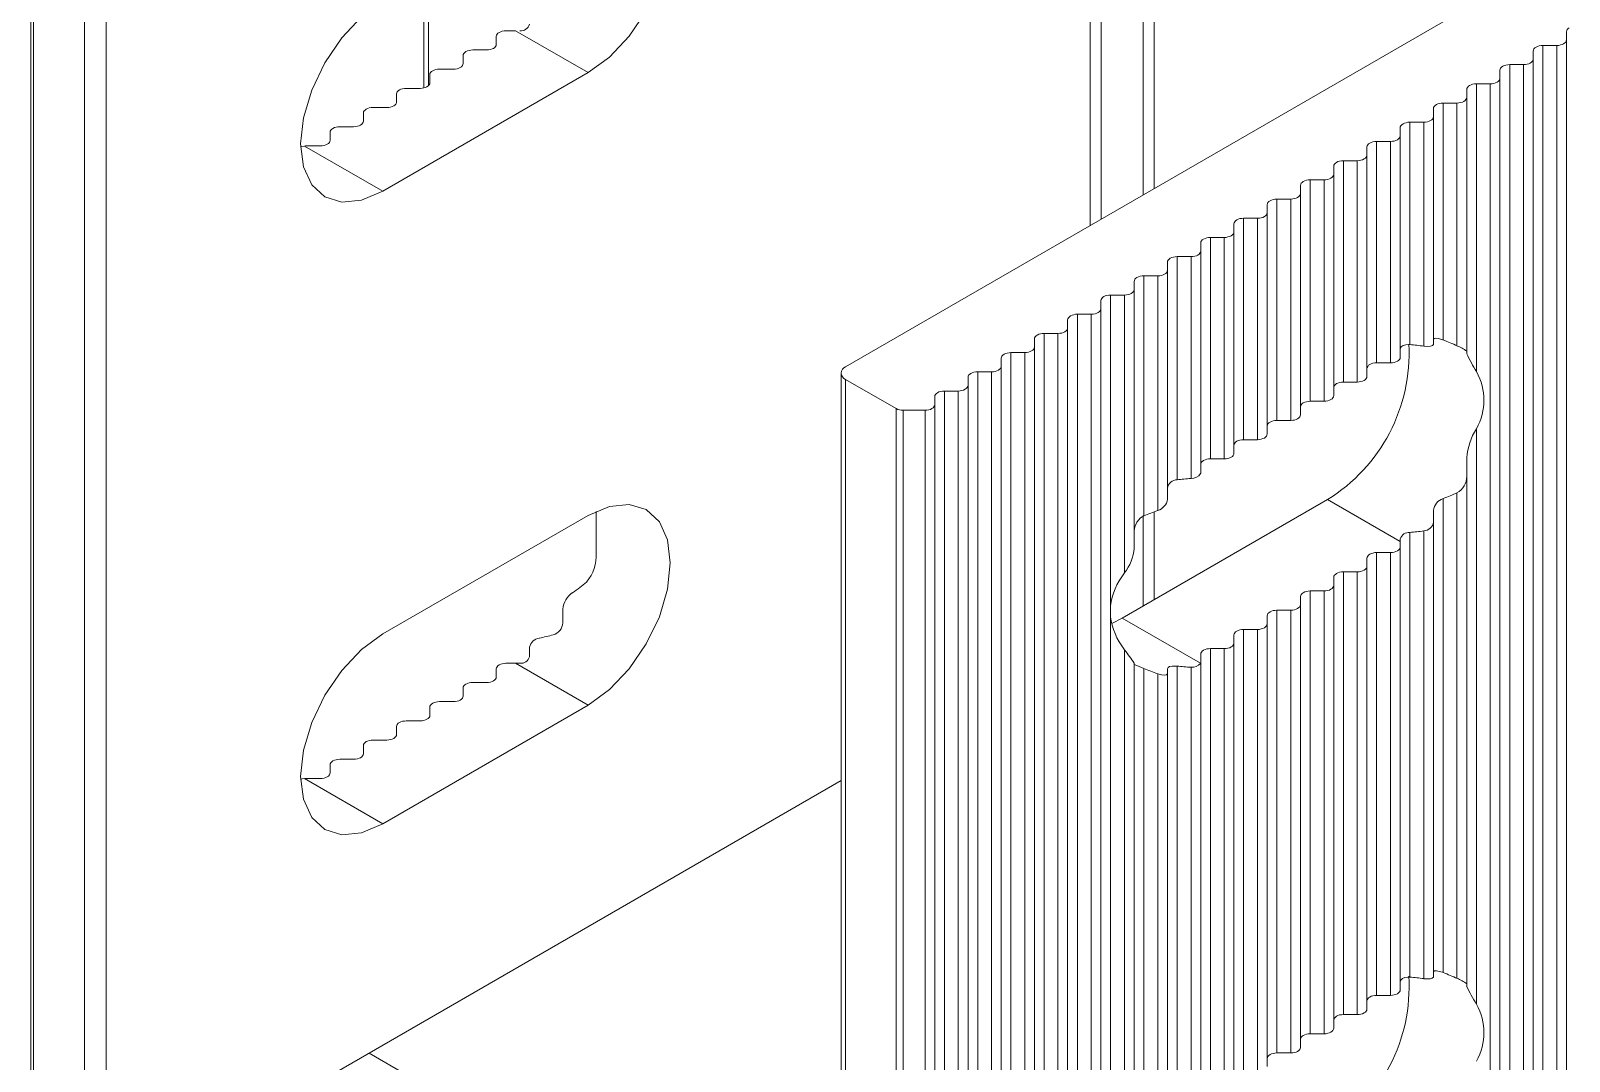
# Model space of a CAD drawing. Header units: millimetres. Extents: x 39 to 459, y 26 to 647.
# Drawn here: x 79.14 to 80.332, y 260.242 to 261.041 of the extents above; entities that cross this region are included whole.
import ezdxf

# ---------------------------------------------------------------- set-up
doc = ezdxf.new("R2010")
doc.units = ezdxf.units.MM
doc.layers.add('ANTET', color=7, linetype='Continuous')

# ---------------------------------------------------------------- blocks, each defined once
blk = doc.blocks.new('Griyaj Montajı')
at = {"color": 8, "linetype": 'Continuous', "lineweight": 15}
for p, q in [((11062.9158, 2153.2481), (11062.9158, 2152.5868)), ((11062.9243, 2153.2502), (11062.9243, 2152.5917)), ((11062.9568, 2153.2502), (11062.9568, 2152.6105)), ((11062.9653, 2153.2481), (11062.9653, 2152.6154)), ((11062.4031, 2152.7807), (11062.4031, 2152.6951)), ((11062.9653, 2152.3651), (11062.9653, 2152.2969)), ((11062.9568, 2152.3621), (11062.9568, 2152.292))]:
    blk.add_line(p, q, dxfattribs=at)
at = {"color": 7, "linetype": 'Continuous', "lineweight": 15}
for p, q in [((11063.4886, 2152.9175), (11062.7263, 2152.4774)), ((11062.0951, 2152.8338), (11062.0951, 2151.8539)), ((11062.0973, 2152.8307), (11062.0973, 2151.8509)), ((11062.1366, 2152.8081), (11062.1366, 2151.8282)), ((11062.1535, 2152.8081), (11062.1535, 2151.8282)), ((11062.3996, 2152.7787), (11062.3996, 2152.6934)), ((11062.4706, 2152.7376), (11062.4632, 2152.7376)), ((11062.4706, 2152.7376), (11062.5269, 2152.7052)), ((11063.2847, 2152.7306), (11063.2847, 2152.7368)), ((11062.4482, 2152.7228), (11062.4375, 2152.7228)), ((11062.4557, 2152.7333), (11062.4557, 2152.7271)), ((11063.2589, 2152.7157), (11063.2589, 2152.7219)), ((11063.2664, 2152.7262), (11063.2772, 2152.7262)), ((11063.2664, 2152.7262), (11063.2664, 2151.7464)), ((11063.2772, 2152.7262), (11063.2772, 2151.7464)), ((11063.2847, 2152.7306), (11063.2847, 2151.7507)), ((11062.43, 2152.7184), (11062.43, 2152.7122)), ((11063.2407, 2152.7114), (11063.2514, 2152.7114)), ((11063.2407, 2152.7114), (11063.2407, 2151.7315)), ((11063.2514, 2152.7114), (11063.2514, 2151.7315)), ((11063.2589, 2152.7157), (11063.2589, 2151.7358)), ((11062.5269, 2152.7052), (11062.3678, 2152.6133)), ((11062.4042, 2152.7036), (11062.4042, 2152.6974)), ((11062.4225, 2152.7079), (11062.4117, 2152.7079)), ((11063.2332, 2152.7008), (11063.2332, 2152.707)), ((11063.2332, 2152.7008), (11063.2332, 2151.721)), ((11062.3784, 2152.6887), (11062.3784, 2152.6825)), ((11062.3967, 2152.693), (11062.3859, 2152.693)), ((11063.2074, 2152.686), (11063.2074, 2152.6922)), ((11063.2149, 2152.6965), (11063.2257, 2152.6965)), ((11063.2149, 2152.6965), (11063.2149, 2152.4736)), ((11063.2257, 2152.6965), (11063.2257, 2151.7166)), ((11062.3709, 2152.6782), (11062.3602, 2152.6782)), ((11063.1817, 2152.6711), (11063.1817, 2152.6773)), ((11063.1892, 2152.6816), (11063.1999, 2152.6816)), ((11063.1892, 2152.6816), (11063.1892, 2152.4981)), ((11063.1999, 2152.6816), (11063.1999, 2152.4935)), ((11063.2074, 2152.686), (11063.2074, 2152.4895)), ((11062.3452, 2152.6633), (11062.3344, 2152.6633)), ((11062.3527, 2152.6738), (11062.3527, 2152.6676)), ((11063.1559, 2152.6562), (11063.1559, 2152.6624)), ((11063.1634, 2152.6668), (11063.1742, 2152.6668)), ((11063.1634, 2152.6668), (11063.1634, 2152.4945)), ((11063.1742, 2152.6668), (11063.1742, 2152.4933)), ((11063.1817, 2152.6711), (11063.1817, 2152.4951)), ((11062.3269, 2152.659), (11062.3269, 2152.6528)), ((11063.1376, 2152.6519), (11063.1484, 2152.6519)), ((11063.1376, 2152.6519), (11063.1376, 2152.4804)), ((11063.1484, 2152.6519), (11063.1484, 2152.4804)), ((11063.1559, 2152.6562), (11063.1559, 2152.4847)), ((11062.3071, 2152.6483), (11062.3049, 2152.6479)), ((11062.3071, 2152.6483), (11062.3678, 2152.6133)), ((11062.3194, 2152.6484), (11062.3087, 2152.6484)), ((11063.1301, 2152.6413), (11063.1301, 2152.6476)), ((11063.1301, 2152.6413), (11063.1301, 2152.4699)), ((11063.1044, 2152.6265), (11063.1044, 2152.6327)), ((11063.1119, 2152.637), (11063.1226, 2152.637)), ((11063.1119, 2152.637), (11063.1119, 2152.4655)), ((11063.1226, 2152.637), (11063.1226, 2152.4655)), ((11063.0786, 2152.6116), (11063.0786, 2152.6178)), ((11063.0861, 2152.6221), (11063.0969, 2152.6221)), ((11063.0861, 2152.6221), (11063.0861, 2152.4507)), ((11063.0969, 2152.6221), (11063.0969, 2152.4507)), ((11063.1044, 2152.6265), (11063.1044, 2152.455)), ((11063.0529, 2152.5967), (11063.0529, 2152.6029)), ((11063.0604, 2152.6073), (11063.0711, 2152.6073)), ((11063.0604, 2152.6073), (11063.0604, 2152.4358)), ((11063.0711, 2152.6073), (11063.0711, 2152.4358)), ((11063.0786, 2152.6116), (11063.0786, 2152.4401)), ((11063.0346, 2152.5924), (11063.0454, 2152.5924)), ((11063.0346, 2152.5924), (11063.0346, 2152.4209)), ((11063.0454, 2152.5924), (11063.0454, 2152.4209)), ((11063.0529, 2152.5967), (11063.0529, 2152.4253)), ((11063.0271, 2152.5819), (11063.0271, 2152.5881)), ((11063.0271, 2152.5819), (11063.0271, 2152.4104)), ((11063.0014, 2152.567), (11063.0014, 2152.5732)), ((11063.0014, 2152.567), (11063.0014, 2152.3955)), ((11063.0089, 2152.5775), (11063.0196, 2152.5775)), ((11063.0089, 2152.5775), (11063.0089, 2152.4061)), ((11063.0196, 2152.5775), (11063.0196, 2152.4061)), ((11062.9756, 2152.5521), (11062.9756, 2152.5583)), ((11062.9831, 2152.5627), (11062.9939, 2152.5627)), ((11062.9831, 2152.5627), (11062.9831, 2152.3899)), ((11062.9939, 2152.5627), (11062.9939, 2152.3908)), ((11062.9498, 2152.5373), (11062.9498, 2152.5435)), ((11062.9573, 2152.5478), (11062.9681, 2152.5478)), ((11062.9573, 2152.5478), (11062.9573, 2152.362)), ((11062.9681, 2152.5478), (11062.9681, 2152.3661)), ((11062.9756, 2152.5521), (11062.9756, 2152.3748)), ((11062.9316, 2152.5329), (11062.9423, 2152.5329)), ((11062.9316, 2152.5329), (11062.9316, 2152.2922)), ((11062.9423, 2152.5329), (11062.9423, 2152.3178)), ((11062.9498, 2152.5373), (11062.9498, 2152.3368)), ((11062.9241, 2152.5224), (11062.9241, 2152.5286)), ((11062.9241, 2152.5224), (11062.9241, 2151.5425)), ((11062.8983, 2152.5075), (11062.8983, 2152.5137)), ((11062.8983, 2152.5075), (11062.8983, 2151.5277)), ((11062.9058, 2152.5181), (11062.9166, 2152.5181)), ((11062.9058, 2152.5181), (11062.9058, 2151.5382)), ((11062.9166, 2152.5181), (11062.9166, 2151.5382)), ((11062.8726, 2152.4927), (11062.8726, 2152.4989)), ((11062.8801, 2152.5032), (11062.8908, 2152.5032)), ((11062.8801, 2152.5032), (11062.8801, 2151.5233)), ((11062.8908, 2152.5032), (11062.8908, 2151.5233)), ((11062.8468, 2152.4778), (11062.8468, 2152.484)), ((11062.8543, 2152.4883), (11062.8651, 2152.4883)), ((11062.8543, 2152.4883), (11062.8543, 2151.5085)), ((11062.8651, 2152.4883), (11062.8651, 2151.5085)), ((11062.8726, 2152.4927), (11062.8726, 2151.5128)), ((11062.7228, 2152.4725), (11062.7228, 2151.4927)), ((11062.8286, 2152.4735), (11062.8393, 2152.4735)), ((11062.8286, 2152.4735), (11062.8286, 2151.4936)), ((11062.8393, 2152.4735), (11062.8393, 2151.4936)), ((11062.8468, 2152.4778), (11062.8468, 2151.4979)), ((11063.1484, 2152.4804), (11063.1376, 2152.4804)), ((11062.7263, 2152.4676), (11062.7655, 2152.445)), ((11062.7263, 2152.4676), (11062.7263, 2151.4878)), ((11062.8211, 2152.4629), (11062.8211, 2152.4691)), ((11062.8211, 2152.4629), (11062.8211, 2151.4831)), ((11063.1226, 2152.4655), (11063.1119, 2152.4655)), ((11062.7953, 2152.448), (11062.7953, 2152.4543)), ((11062.7953, 2152.448), (11062.7953, 2151.4682)), ((11062.8028, 2152.4586), (11062.8136, 2152.4586)), ((11062.8028, 2152.4586), (11062.8028, 2151.4787)), ((11062.8136, 2152.4586), (11062.8136, 2151.4787)), ((11063.0969, 2152.4507), (11063.0861, 2152.4507)), ((11062.7655, 2152.445), (11062.7655, 2151.4651)), ((11062.7708, 2152.4437), (11062.7878, 2152.4437)), ((11062.7708, 2152.4437), (11062.7708, 2151.4639)), ((11062.7878, 2152.4437), (11062.7878, 2151.4639)), ((11063.0711, 2152.4358), (11063.0604, 2152.4358)), ((11063.2149, 2152.4294), (11063.2149, 2151.9837)), ((11063.0454, 2152.4209), (11063.0346, 2152.4209)), ((11063.0196, 2152.4061), (11063.0089, 2152.4061)), ((11063.2074, 2152.3925), (11063.2074, 2151.9996)), ((11063.1999, 2152.3798), (11063.1999, 2152.0036)), ((11063.0996, 2152.3745), (11062.9405, 2152.2827)), ((11063.1559, 2152.342), (11063.0996, 2152.3745)), ((11063.1892, 2152.3752), (11063.1892, 2152.0082)), ((11062.5269, 2152.3622), (11062.3678, 2152.2704)), ((11063.1817, 2152.3572), (11063.1817, 2152.0051)), ((11063.1559, 2152.342), (11063.1559, 2152.3378)), ((11063.1634, 2152.3491), (11063.1634, 2152.0046)), ((11063.1742, 2152.3503), (11063.1742, 2152.0034)), ((11063.1301, 2152.3291), (11063.1301, 2152.3229)), ((11063.1484, 2152.3334), (11063.1376, 2152.3334)), ((11063.1376, 2152.3334), (11063.1376, 2151.9905)), ((11063.1484, 2152.3334), (11063.1484, 2151.9905)), ((11063.1559, 2152.3378), (11063.1559, 2151.9948)), ((11063.1226, 2152.3186), (11063.1119, 2152.3186)), ((11063.1119, 2152.3186), (11063.1119, 2151.9756)), ((11063.1226, 2152.3186), (11063.1226, 2151.9756)), ((11063.1301, 2152.3229), (11063.1301, 2151.9799)), ((11063.1044, 2152.3142), (11063.1044, 2152.308)), ((11063.1044, 2152.308), (11063.1044, 2151.9651)), ((11063.0786, 2152.2994), (11063.0786, 2152.2932)), ((11063.0786, 2152.2932), (11063.0786, 2151.9502)), ((11063.0969, 2152.3037), (11063.0861, 2152.3037)), ((11063.0861, 2152.3037), (11063.0861, 2151.9608)), ((11063.0969, 2152.3037), (11063.0969, 2151.9608)), ((11062.9316, 2152.2837), (11062.9316, 2151.8023)), ((11062.9405, 2152.2827), (11062.9324, 2152.2786)), ((11063.0012, 2152.2477), (11062.9405, 2152.2827)), ((11063.0529, 2152.2845), (11063.0529, 2152.2783)), ((11063.0711, 2152.2888), (11063.0604, 2152.2888)), ((11063.0604, 2152.2888), (11063.0604, 2151.9459)), ((11063.0711, 2152.2888), (11063.0711, 2151.9459)), ((11063.0271, 2152.2696), (11063.0271, 2152.2634)), ((11063.0454, 2152.274), (11063.0346, 2152.274)), ((11063.0346, 2152.274), (11063.0346, 2151.931)), ((11063.0454, 2152.274), (11063.0454, 2151.931)), ((11063.0529, 2152.2783), (11063.0529, 2151.9353)), ((11062.9423, 2152.2581), (11062.9423, 2151.8279)), ((11063.0196, 2152.2591), (11063.0089, 2152.2591)), ((11063.0089, 2152.2591), (11063.0089, 2151.9161)), ((11063.0196, 2152.2591), (11063.0196, 2151.9161)), ((11063.0271, 2152.2634), (11063.0271, 2151.9205)), ((11062.4706, 2152.2477), (11062.4632, 2152.2477)), ((11062.4706, 2152.2477), (11062.5269, 2152.2152)), ((11062.9498, 2152.2478), (11062.9498, 2151.8469)), ((11062.9831, 2152.2455), (11062.9831, 2151.9)), ((11063.0014, 2152.2548), (11063.0014, 2152.2485)), ((11063.0014, 2152.2485), (11063.0014, 2151.9056)), ((11062.4557, 2152.2434), (11062.4557, 2152.2372)), ((11062.9573, 2152.2437), (11062.9573, 2151.8721)), ((11062.9681, 2152.2396), (11062.9681, 2151.8762)), ((11062.9756, 2152.2395), (11062.9756, 2151.8849)), ((11062.9939, 2152.2446), (11062.9939, 2151.9009)), ((11062.43, 2152.2285), (11062.43, 2152.2223)), ((11062.4482, 2152.2329), (11062.4375, 2152.2329)), ((11062.5269, 2152.2152), (11062.3678, 2152.1234)), ((11062.4042, 2152.2137), (11062.4042, 2152.2074)), ((11062.4225, 2152.218), (11062.4117, 2152.218)), ((11062.3784, 2152.1988), (11062.3784, 2152.1926)), ((11062.3967, 2152.2031), (11062.3859, 2152.2031)), ((11062.3709, 2152.1882), (11062.3602, 2152.1882)), ((11062.3527, 2152.1839), (11062.3527, 2152.1777)), ((11062.3269, 2152.169), (11062.3269, 2152.1628)), ((11062.3452, 2152.1734), (11062.3344, 2152.1734)), ((11062.7228, 2152.1568), (11062.1535, 2151.8282)), ((11062.3071, 2152.1584), (11062.3678, 2152.1234)), ((11062.3194, 2152.1585), (11062.3087, 2152.1585)), ((11063.1484, 2151.9905), (11063.1376, 2151.9905)), ((11063.1226, 2151.9756), (11063.1119, 2151.9756)), ((11063.0969, 2151.9608), (11063.0861, 2151.9608)), ((11062.3571, 2151.9457), (11062.7228, 2151.7346)), ((11063.0711, 2151.9459), (11063.0604, 2151.9459))]:
    blk.add_line(p, q, dxfattribs=at)
at = {"color": 7, "linetype": 'Continuous', "lineweight": 15, "flags": 128}
for points in [[(11062.5269, 2152.8521), (11062.5434, 2152.8591), (11062.5587, 2152.8607), (11062.5719, 2152.8566), (11062.582, 2152.8472), (11062.5884, 2152.8332), (11062.5905, 2152.8154), (11062.5884, 2152.7951), (11062.582, 2152.7737), (11062.5719, 2152.7527), (11062.5587, 2152.7334), (11062.5434, 2152.7172), (11062.5269, 2152.7052)], [(11062.3678, 2152.6133), (11062.3513, 2152.6063), (11062.336, 2152.6048), (11062.3228, 2152.6089), (11062.3127, 2152.6182), (11062.3063, 2152.6323), (11062.3041, 2152.6501), (11062.3063, 2152.6703), (11062.3127, 2152.6917), (11062.3228, 2152.7128), (11062.336, 2152.7321), (11062.3513, 2152.7483), (11062.3678, 2152.7603)], [(11062.4632, 2152.7376), (11062.4618, 2152.7376), (11062.4603, 2152.7373), (11062.4591, 2152.7369), (11062.4579, 2152.7364), (11062.457, 2152.7357), (11062.4563, 2152.735), (11062.4559, 2152.7342), (11062.4557, 2152.7333)], [(11062.4375, 2152.7228), (11062.436, 2152.7227), (11062.4346, 2152.7224), (11062.4333, 2152.722), (11062.4322, 2152.7215), (11062.4312, 2152.7209), (11062.4305, 2152.7201), (11062.4301, 2152.7193), (11062.43, 2152.7184)], [(11062.4557, 2152.7271), (11062.4556, 2152.7263), (11062.4551, 2152.7254), (11062.4545, 2152.7247), (11062.4535, 2152.724), (11062.4524, 2152.7235), (11062.4511, 2152.7231), (11062.4497, 2152.7229), (11062.4482, 2152.7228)], [(11063.2589, 2152.7219), (11063.2591, 2152.7227), (11063.2595, 2152.7236), (11063.2602, 2152.7243), (11063.2611, 2152.725), (11063.2623, 2152.7255), (11063.2636, 2152.7259), (11063.265, 2152.7262), (11063.2664, 2152.7262)], [(11063.2772, 2152.7262), (11063.2787, 2152.7263), (11063.2801, 2152.7266), (11063.2814, 2152.727), (11063.2825, 2152.7275), (11063.2834, 2152.7282), (11063.2841, 2152.7289), (11063.2845, 2152.7297), (11063.2847, 2152.7306)], [(11062.43, 2152.7122), (11062.4298, 2152.7114), (11062.4294, 2152.7106), (11062.4287, 2152.7098), (11062.4278, 2152.7092), (11062.4266, 2152.7086), (11062.4253, 2152.7082), (11062.4239, 2152.708), (11062.4225, 2152.7079)], [(11063.2332, 2152.707), (11063.2333, 2152.7079), (11063.2337, 2152.7087), (11063.2344, 2152.7094), (11063.2354, 2152.7101), (11063.2365, 2152.7106), (11063.2378, 2152.711), (11063.2392, 2152.7113), (11063.2407, 2152.7114)], [(11063.2514, 2152.7114), (11063.2529, 2152.7114), (11063.2543, 2152.7117), (11063.2556, 2152.7121), (11063.2567, 2152.7126), (11063.2577, 2152.7133), (11063.2584, 2152.714), (11063.2588, 2152.7148), (11063.2589, 2152.7157)], [(11062.4117, 2152.7079), (11062.4102, 2152.7078), (11062.4088, 2152.7076), (11062.4075, 2152.7072), (11062.4064, 2152.7066), (11062.4055, 2152.706), (11062.4048, 2152.7052), (11062.4043, 2152.7044), (11062.4042, 2152.7036)], [(11063.2257, 2152.6965), (11063.2271, 2152.6966), (11063.2285, 2152.6968), (11063.2298, 2152.6972), (11063.231, 2152.6978), (11063.2319, 2152.6984), (11063.2326, 2152.6992), (11063.233, 2152.7), (11063.2332, 2152.7008)], [(11062.3859, 2152.693), (11062.3845, 2152.693), (11062.3831, 2152.6927), (11062.3818, 2152.6923), (11062.3806, 2152.6918), (11062.3797, 2152.6911), (11062.379, 2152.6904), (11062.3786, 2152.6896), (11062.3784, 2152.6887)], [(11062.4042, 2152.6974), (11062.4041, 2152.6965), (11062.4036, 2152.6957), (11062.4029, 2152.695), (11062.402, 2152.6943), (11062.4009, 2152.6938), (11062.3996, 2152.6934), (11062.3982, 2152.6931), (11062.3967, 2152.693)], [(11063.2074, 2152.6922), (11063.2076, 2152.693), (11063.208, 2152.6938), (11063.2087, 2152.6946), (11063.2096, 2152.6952), (11063.2108, 2152.6958), (11063.212, 2152.6962), (11063.2135, 2152.6964), (11063.2149, 2152.6965)], [(11062.3602, 2152.6782), (11062.3587, 2152.6781), (11062.3573, 2152.6778), (11062.356, 2152.6774), (11062.3549, 2152.6769), (11062.354, 2152.6762), (11062.3533, 2152.6755), (11062.3528, 2152.6747), (11062.3527, 2152.6738)], [(11062.3784, 2152.6825), (11062.3783, 2152.6817), (11062.3779, 2152.6808), (11062.3772, 2152.6801), (11062.3762, 2152.6794), (11062.3751, 2152.6789), (11062.3738, 2152.6785), (11062.3724, 2152.6782), (11062.3709, 2152.6782)], [(11063.1817, 2152.6773), (11063.1818, 2152.6781), (11063.1822, 2152.679), (11063.1829, 2152.6797), (11063.1839, 2152.6804), (11063.185, 2152.6809), (11063.1863, 2152.6813), (11063.1877, 2152.6815), (11063.1892, 2152.6816)], [(11063.1999, 2152.6816), (11063.2014, 2152.6817), (11063.2028, 2152.682), (11063.2041, 2152.6824), (11063.2052, 2152.6829), (11063.2062, 2152.6835), (11063.2068, 2152.6843), (11063.2073, 2152.6851), (11063.2074, 2152.686)], [(11062.3344, 2152.6633), (11062.333, 2152.6632), (11062.3316, 2152.663), (11062.3303, 2152.6626), (11062.3291, 2152.662), (11062.3282, 2152.6614), (11062.3275, 2152.6606), (11062.3271, 2152.6598), (11062.3269, 2152.659)], [(11062.3527, 2152.6676), (11062.3525, 2152.6668), (11062.3521, 2152.666), (11062.3514, 2152.6652), (11062.3505, 2152.6646), (11062.3494, 2152.664), (11062.3481, 2152.6636), (11062.3467, 2152.6634), (11062.3452, 2152.6633)], [(11063.1559, 2152.6624), (11063.156, 2152.6633), (11063.1565, 2152.6641), (11063.1572, 2152.6648), (11063.1581, 2152.6655), (11063.1592, 2152.666), (11063.1605, 2152.6664), (11063.1619, 2152.6667), (11063.1634, 2152.6668)], [(11063.1742, 2152.6668), (11063.1756, 2152.6668), (11063.177, 2152.6671), (11063.1783, 2152.6675), (11063.1795, 2152.668), (11063.1804, 2152.6687), (11063.1811, 2152.6694), (11063.1815, 2152.6702), (11063.1817, 2152.6711)], [(11062.3269, 2152.6528), (11062.3268, 2152.6519), (11062.3264, 2152.6511), (11062.3257, 2152.6504), (11062.3247, 2152.6497), (11062.3236, 2152.6492), (11062.3223, 2152.6488), (11062.3209, 2152.6485), (11062.3194, 2152.6484)], [(11063.1301, 2152.6476), (11063.1303, 2152.6484), (11063.1307, 2152.6492), (11063.1314, 2152.65), (11063.1323, 2152.6506), (11063.1335, 2152.6512), (11063.1348, 2152.6516), (11063.1362, 2152.6518), (11063.1376, 2152.6519)], [(11063.1484, 2152.6519), (11063.1499, 2152.652), (11063.1513, 2152.6522), (11063.1526, 2152.6526), (11063.1537, 2152.6532), (11063.1546, 2152.6538), (11063.1553, 2152.6546), (11063.1558, 2152.6554), (11063.1559, 2152.6562)], [(11063.1226, 2152.637), (11063.1241, 2152.6371), (11063.1255, 2152.6373), (11063.1268, 2152.6377), (11063.128, 2152.6383), (11063.1289, 2152.6389), (11063.1296, 2152.6397), (11063.13, 2152.6405), (11063.1301, 2152.6413)], [(11063.1044, 2152.6327), (11063.1045, 2152.6335), (11063.105, 2152.6343), (11063.1057, 2152.6351), (11063.1066, 2152.6357), (11063.1077, 2152.6363), (11063.109, 2152.6367), (11063.1104, 2152.6369), (11063.1119, 2152.637)], [(11063.0786, 2152.6178), (11063.0788, 2152.6187), (11063.0792, 2152.6195), (11063.0799, 2152.6202), (11063.0808, 2152.6209), (11063.082, 2152.6214), (11063.0833, 2152.6218), (11063.0847, 2152.6221), (11063.0861, 2152.6221)], [(11063.0969, 2152.6221), (11063.0984, 2152.6222), (11063.0998, 2152.6225), (11063.1011, 2152.6229), (11063.1022, 2152.6234), (11063.1031, 2152.6241), (11063.1038, 2152.6248), (11063.1042, 2152.6256), (11063.1044, 2152.6265)], [(11063.0529, 2152.6029), (11063.053, 2152.6038), (11063.0534, 2152.6046), (11063.0541, 2152.6054), (11063.0551, 2152.606), (11063.0562, 2152.6065), (11063.0575, 2152.6069), (11063.0589, 2152.6072), (11063.0604, 2152.6073)], [(11063.0711, 2152.6073), (11063.0726, 2152.6074), (11063.074, 2152.6076), (11063.0753, 2152.608), (11063.0764, 2152.6085), (11063.0774, 2152.6092), (11063.0781, 2152.61), (11063.0785, 2152.6108), (11063.0786, 2152.6116)], [(11063.0271, 2152.5881), (11063.0273, 2152.5889), (11063.0277, 2152.5897), (11063.0284, 2152.5905), (11063.0293, 2152.5911), (11063.0305, 2152.5917), (11063.0317, 2152.5921), (11063.0332, 2152.5923), (11063.0346, 2152.5924)], [(11063.0454, 2152.5924), (11063.0468, 2152.5925), (11063.0482, 2152.5927), (11063.0495, 2152.5931), (11063.0507, 2152.5937), (11063.0516, 2152.5943), (11063.0523, 2152.5951), (11063.0527, 2152.5959), (11063.0529, 2152.5967)], [(11063.0196, 2152.5775), (11063.0211, 2152.5776), (11063.0225, 2152.5779), (11063.0238, 2152.5783), (11063.0249, 2152.5788), (11063.0259, 2152.5795), (11063.0265, 2152.5802), (11063.027, 2152.581), (11063.0271, 2152.5819)], [(11062.9939, 2152.5627), (11062.9953, 2152.5628), (11062.9967, 2152.563), (11062.998, 2152.5634), (11062.9992, 2152.5639), (11063.0001, 2152.5646), (11063.0008, 2152.5653), (11063.0012, 2152.5662), (11063.0014, 2152.567)], [(11063.0014, 2152.5732), (11063.0015, 2152.5741), (11063.0019, 2152.5749), (11063.0026, 2152.5756), (11063.0036, 2152.5763), (11063.0047, 2152.5768), (11063.006, 2152.5772), (11063.0074, 2152.5775), (11063.0089, 2152.5775)], [(11062.9756, 2152.5583), (11062.9757, 2152.5592), (11062.9762, 2152.56), (11062.9769, 2152.5607), (11062.9778, 2152.5614), (11062.9789, 2152.5619), (11062.9802, 2152.5623), (11062.9816, 2152.5626), (11062.9831, 2152.5627)], [(11062.9498, 2152.5435), (11062.95, 2152.5443), (11062.9504, 2152.5451), (11062.9511, 2152.5459), (11062.952, 2152.5465), (11062.9532, 2152.5471), (11062.9545, 2152.5475), (11062.9559, 2152.5477), (11062.9573, 2152.5478)], [(11062.9681, 2152.5478), (11062.9696, 2152.5479), (11062.971, 2152.5481), (11062.9723, 2152.5485), (11062.9734, 2152.5491), (11062.9743, 2152.5497), (11062.975, 2152.5505), (11062.9755, 2152.5513), (11062.9756, 2152.5521)], [(11062.9241, 2152.5286), (11062.9242, 2152.5294), (11062.9247, 2152.5303), (11062.9254, 2152.531), (11062.9263, 2152.5317), (11062.9274, 2152.5322), (11062.9287, 2152.5326), (11062.9301, 2152.5328), (11062.9316, 2152.5329)], [(11062.9423, 2152.5329), (11062.9438, 2152.533), (11062.9452, 2152.5333), (11062.9465, 2152.5337), (11062.9476, 2152.5342), (11062.9486, 2152.5349), (11062.9493, 2152.5356), (11062.9497, 2152.5364), (11062.9498, 2152.5373)], [(11062.9166, 2152.5181), (11062.9181, 2152.5181), (11062.9195, 2152.5184), (11062.9208, 2152.5188), (11062.9219, 2152.5193), (11062.9228, 2152.52), (11062.9235, 2152.5207), (11062.9239, 2152.5215), (11062.9241, 2152.5224)], [(11062.8908, 2152.5032), (11062.8923, 2152.5033), (11062.8937, 2152.5035), (11062.895, 2152.5039), (11062.8961, 2152.5045), (11062.8971, 2152.5051), (11062.8978, 2152.5059), (11062.8982, 2152.5067), (11062.8983, 2152.5075)], [(11062.8983, 2152.5137), (11062.8985, 2152.5146), (11062.8989, 2152.5154), (11062.8996, 2152.5161), (11062.9005, 2152.5168), (11062.9017, 2152.5173), (11062.903, 2152.5177), (11062.9044, 2152.518), (11062.9058, 2152.5181)], [(11062.8726, 2152.4989), (11062.8727, 2152.4997), (11062.8731, 2152.5005), (11062.8738, 2152.5013), (11062.8748, 2152.5019), (11062.8759, 2152.5025), (11062.8772, 2152.5029), (11062.8786, 2152.5031), (11062.8801, 2152.5032)], [(11063.1817, 2152.4986), (11063.1817, 2152.4987), (11063.1821, 2152.4993), (11063.1834, 2152.4995), (11063.1854, 2152.4992), (11063.1882, 2152.4984), (11063.1892, 2152.4981)], [(11062.8468, 2152.484), (11062.847, 2152.4848), (11062.8474, 2152.4856), (11062.8481, 2152.4864), (11062.849, 2152.4871), (11062.8502, 2152.4876), (11062.8514, 2152.488), (11062.8529, 2152.4882), (11062.8543, 2152.4883)], [(11062.8651, 2152.4883), (11062.8665, 2152.4884), (11062.8679, 2152.4887), (11062.8692, 2152.4891), (11062.8704, 2152.4896), (11062.8713, 2152.4902), (11062.872, 2152.491), (11062.8724, 2152.4918), (11062.8726, 2152.4927)], [(11063.1559, 2152.4847), (11063.1558, 2152.4839), (11063.1553, 2152.4831), (11063.1546, 2152.4823), (11063.1537, 2152.4817), (11063.1526, 2152.4811), (11063.1513, 2152.4807), (11063.1499, 2152.4805), (11063.1484, 2152.4804)], [(11063.1559, 2152.4909), (11063.156, 2152.4914), (11063.1567, 2152.4927), (11063.1581, 2152.4938), (11063.1602, 2152.4944), (11063.1626, 2152.4946), (11063.1634, 2152.4945)], [(11063.1742, 2152.4933), (11063.1748, 2152.4933), (11063.1772, 2152.4932), (11063.1793, 2152.4934), (11063.1808, 2152.4939), (11063.1816, 2152.4947), (11063.1817, 2152.4951)], [(11062.8211, 2152.4691), (11062.8212, 2152.47), (11062.8216, 2152.4708), (11062.8223, 2152.4715), (11062.8233, 2152.4722), (11062.8244, 2152.4727), (11062.8257, 2152.4731), (11062.8271, 2152.4734), (11062.8286, 2152.4735)], [(11062.8393, 2152.4735), (11062.8408, 2152.4735), (11062.8422, 2152.4738), (11062.8435, 2152.4742), (11062.8446, 2152.4747), (11062.8456, 2152.4754), (11062.8462, 2152.4761), (11062.8467, 2152.4769), (11062.8468, 2152.4778)], [(11063.1376, 2152.4804), (11063.1362, 2152.4803), (11063.1348, 2152.4801), (11063.1335, 2152.4797), (11063.1323, 2152.4791), (11063.1314, 2152.4785), (11063.1307, 2152.4777), (11063.1303, 2152.4769), (11063.1301, 2152.4761)], [(11062.8136, 2152.4586), (11062.815, 2152.4587), (11062.8164, 2152.4589), (11062.8177, 2152.4593), (11062.8189, 2152.4599), (11062.8198, 2152.4605), (11062.8205, 2152.4613), (11062.8209, 2152.4621), (11062.8211, 2152.4629)], [(11063.1119, 2152.4655), (11063.1104, 2152.4655), (11063.109, 2152.4652), (11063.1077, 2152.4648), (11063.1066, 2152.4643), (11063.1057, 2152.4636), (11063.105, 2152.4629), (11063.1045, 2152.4621), (11063.1044, 2152.4612)], [(11063.1301, 2152.4699), (11063.13, 2152.469), (11063.1296, 2152.4682), (11063.1289, 2152.4675), (11063.128, 2152.4668), (11063.1268, 2152.4663), (11063.1255, 2152.4659), (11063.1241, 2152.4656), (11063.1226, 2152.4655)], [(11062.7878, 2152.4437), (11062.7893, 2152.4438), (11062.7907, 2152.444), (11062.792, 2152.4444), (11062.7931, 2152.445), (11062.794, 2152.4456), (11062.7947, 2152.4464), (11062.7952, 2152.4472), (11062.7953, 2152.448)], [(11062.7953, 2152.4543), (11062.7954, 2152.4551), (11062.7959, 2152.4559), (11062.7966, 2152.4567), (11062.7975, 2152.4573), (11062.7986, 2152.4579), (11062.7999, 2152.4583), (11062.8013, 2152.4585), (11062.8028, 2152.4586)], [(11063.0861, 2152.4507), (11063.0847, 2152.4506), (11063.0833, 2152.4503), (11063.082, 2152.4499), (11063.0808, 2152.4494), (11063.0799, 2152.4488), (11063.0792, 2152.448), (11063.0788, 2152.4472), (11063.0786, 2152.4463)], [(11063.1044, 2152.455), (11063.1042, 2152.4542), (11063.1038, 2152.4533), (11063.1031, 2152.4526), (11063.1022, 2152.4519), (11063.1011, 2152.4514), (11063.0998, 2152.451), (11063.0984, 2152.4508), (11063.0969, 2152.4507)], [(11063.0786, 2152.4401), (11063.0785, 2152.4393), (11063.0781, 2152.4385), (11063.0774, 2152.4377), (11063.0764, 2152.4371), (11063.0753, 2152.4365), (11063.074, 2152.4361), (11063.0726, 2152.4359), (11063.0711, 2152.4358)], [(11063.0529, 2152.4253), (11063.0527, 2152.4244), (11063.0523, 2152.4236), (11063.0516, 2152.4229), (11063.0507, 2152.4222), (11063.0495, 2152.4217), (11063.0482, 2152.4213), (11063.0468, 2152.421), (11063.0454, 2152.4209)], [(11063.0604, 2152.4358), (11063.0589, 2152.4357), (11063.0575, 2152.4355), (11063.0562, 2152.4351), (11063.0551, 2152.4345), (11063.0541, 2152.4339), (11063.0534, 2152.4331), (11063.053, 2152.4323), (11063.0529, 2152.4315)], [(11063.0346, 2152.4209), (11063.0332, 2152.4209), (11063.0317, 2152.4206), (11063.0305, 2152.4202), (11063.0293, 2152.4197), (11063.0284, 2152.419), (11063.0277, 2152.4183), (11063.0273, 2152.4175), (11063.0271, 2152.4166)], [(11063.0089, 2152.4061), (11063.0074, 2152.406), (11063.006, 2152.4057), (11063.0047, 2152.4053), (11063.0036, 2152.4048), (11063.0026, 2152.4041), (11063.0019, 2152.4034), (11063.0015, 2152.4026), (11063.0014, 2152.4017)], [(11063.0271, 2152.4104), (11063.027, 2152.4096), (11063.0265, 2152.4087), (11063.0259, 2152.408), (11063.0249, 2152.4073), (11063.0238, 2152.4068), (11063.0225, 2152.4064), (11063.0211, 2152.4061), (11063.0196, 2152.4061)], [(11063.2074, 2152.4069), (11063.2074, 2152.4021), (11063.2074, 2152.3973), (11063.2074, 2152.3925)], [(11062.5269, 2152.2152), (11062.5434, 2152.2273), (11062.5587, 2152.2435), (11062.5719, 2152.2627), (11062.582, 2152.2838), (11062.5884, 2152.3052), (11062.5905, 2152.3255), (11062.5884, 2152.3432), (11062.582, 2152.3573), (11062.5719, 2152.3667), (11062.5587, 2152.3707), (11062.5434, 2152.3692), (11062.5269, 2152.3622)], [(11062.533, 2152.3332), (11062.533, 2152.3508), (11062.533, 2152.3654)], [(11063.1817, 2152.366), (11063.1817, 2152.363), (11063.1817, 2152.3601), (11063.1817, 2152.3572)], [(11062.9498, 2152.3502), (11062.9503, 2152.3535), (11062.9519, 2152.357), (11062.9548, 2152.3604), (11062.9573, 2152.362), (11062.9573, 2152.362)], [(11063.1559, 2152.344), (11063.1559, 2152.343), (11063.1559, 2152.342)], [(11063.1376, 2152.3334), (11063.1362, 2152.3334), (11063.1348, 2152.3331), (11063.1335, 2152.3327), (11063.1323, 2152.3322), (11063.1314, 2152.3315), (11063.1307, 2152.3308), (11063.1303, 2152.3299), (11063.1301, 2152.3291)], [(11063.1559, 2152.3378), (11063.1558, 2152.3369), (11063.1553, 2152.3361), (11063.1546, 2152.3354), (11063.1537, 2152.3347), (11063.1526, 2152.3342), (11063.1513, 2152.3338), (11063.1499, 2152.3335), (11063.1484, 2152.3334)], [(11063.1119, 2152.3186), (11063.1104, 2152.3185), (11063.109, 2152.3182), (11063.1077, 2152.3178), (11063.1066, 2152.3173), (11063.1057, 2152.3166), (11063.105, 2152.3159), (11063.1045, 2152.3151), (11063.1044, 2152.3142)], [(11063.1301, 2152.3229), (11063.13, 2152.3221), (11063.1296, 2152.3212), (11063.1289, 2152.3205), (11063.128, 2152.3198), (11063.1268, 2152.3193), (11063.1255, 2152.3189), (11063.1241, 2152.3186), (11063.1226, 2152.3186)], [(11063.1044, 2152.308), (11063.1042, 2152.3072), (11063.1038, 2152.3064), (11063.1031, 2152.3056), (11063.1022, 2152.305), (11063.1011, 2152.3044), (11063.0998, 2152.304), (11063.0984, 2152.3038), (11063.0969, 2152.3037)], [(11063.0786, 2152.2932), (11063.0785, 2152.2923), (11063.0781, 2152.2915), (11063.0774, 2152.2908), (11063.0764, 2152.2901), (11063.0753, 2152.2896), (11063.074, 2152.2892), (11063.0726, 2152.2889), (11063.0711, 2152.2888)], [(11063.0861, 2152.3037), (11063.0847, 2152.3036), (11063.0833, 2152.3034), (11063.082, 2152.303), (11063.0808, 2152.3024), (11063.0799, 2152.3018), (11063.0792, 2152.301), (11063.0788, 2152.3002), (11063.0786, 2152.2994)], [(11062.5072, 2152.279), (11062.5072, 2152.2826), (11062.5072, 2152.2861), (11062.5072, 2152.2898)], [(11062.9316, 2152.2837), (11062.9314, 2152.2902), (11062.9316, 2152.2922)], [(11063.0604, 2152.2888), (11063.0589, 2152.2887), (11063.0575, 2152.2885), (11063.0562, 2152.2881), (11063.0551, 2152.2876), (11063.0541, 2152.2869), (11063.0534, 2152.2862), (11063.053, 2152.2853), (11063.0529, 2152.2845)], [(11062.3678, 2152.2704), (11062.3513, 2152.2584), (11062.336, 2152.2422), (11062.3228, 2152.2229), (11062.3127, 2152.2018), (11062.3063, 2152.1804), (11062.3041, 2152.1601), (11062.3063, 2152.1424), (11062.3127, 2152.1283), (11062.3228, 2152.1189), (11062.336, 2152.1149), (11062.3513, 2152.1164), (11062.3678, 2152.1234)], [(11063.0346, 2152.274), (11063.0332, 2152.2739), (11063.0317, 2152.2736), (11063.0305, 2152.2732), (11063.0293, 2152.2727), (11063.0284, 2152.272), (11063.0277, 2152.2713), (11063.0273, 2152.2705), (11063.0271, 2152.2696)], [(11063.0529, 2152.2783), (11063.0527, 2152.2774), (11063.0523, 2152.2766), (11063.0516, 2152.2759), (11063.0507, 2152.2752), (11063.0495, 2152.2747), (11063.0482, 2152.2743), (11063.0468, 2152.274), (11063.0454, 2152.274)], [(11062.4815, 2152.2528), (11062.4815, 2152.2552), (11062.4815, 2152.2577), (11062.4815, 2152.2602)], [(11063.0089, 2152.2591), (11063.0074, 2152.259), (11063.006, 2152.2588), (11063.0047, 2152.2584), (11063.0036, 2152.2578), (11063.0026, 2152.2572), (11063.0019, 2152.2564), (11063.0015, 2152.2556), (11063.0014, 2152.2548)], [(11063.0271, 2152.2634), (11063.027, 2152.2626), (11063.0265, 2152.2618), (11063.0259, 2152.261), (11063.0249, 2152.2604), (11063.0238, 2152.2598), (11063.0225, 2152.2594), (11063.0211, 2152.2592), (11063.0196, 2152.2591)], [(11062.4632, 2152.2477), (11062.4618, 2152.2476), (11062.4603, 2152.2474), (11062.4591, 2152.247), (11062.4579, 2152.2465), (11062.457, 2152.2458), (11062.4563, 2152.245), (11062.4559, 2152.2442), (11062.4557, 2152.2434)], [(11062.9831, 2152.2455), (11062.9815, 2152.2456), (11062.9792, 2152.2455), (11062.9773, 2152.2451), (11062.9761, 2152.2444), (11062.9756, 2152.2434)], [(11062.4557, 2152.2372), (11062.4556, 2152.2363), (11062.4551, 2152.2355), (11062.4545, 2152.2348), (11062.4535, 2152.2341), (11062.4524, 2152.2336), (11062.4511, 2152.2332), (11062.4497, 2152.2329), (11062.4482, 2152.2329)], [(11062.9756, 2152.2395), (11062.9755, 2152.2392), (11062.9748, 2152.2387), (11062.9732, 2152.2385), (11062.9709, 2152.2388), (11062.9681, 2152.2396)], [(11062.9756, 2152.2434), (11062.9756, 2152.242), (11062.9756, 2152.2408), (11062.9756, 2152.2395)], [(11062.43, 2152.2223), (11062.4298, 2152.2215), (11062.4294, 2152.2207), (11062.4287, 2152.2199), (11062.4278, 2152.2192), (11062.4266, 2152.2187), (11062.4253, 2152.2183), (11062.4239, 2152.2181), (11062.4225, 2152.218)], [(11062.4375, 2152.2329), (11062.436, 2152.2328), (11062.4346, 2152.2325), (11062.4333, 2152.2321), (11062.4322, 2152.2316), (11062.4312, 2152.2309), (11062.4305, 2152.2302), (11062.4301, 2152.2294), (11062.43, 2152.2285)], [(11062.4117, 2152.218), (11062.4102, 2152.2179), (11062.4088, 2152.2177), (11062.4075, 2152.2173), (11062.4064, 2152.2167), (11062.4055, 2152.2161), (11062.4048, 2152.2153), (11062.4043, 2152.2145), (11062.4042, 2152.2137)], [(11062.3859, 2152.2031), (11062.3845, 2152.203), (11062.3831, 2152.2028), (11062.3818, 2152.2024), (11062.3806, 2152.2018), (11062.3797, 2152.2012), (11062.379, 2152.2004), (11062.3786, 2152.1996), (11062.3784, 2152.1988)], [(11062.4042, 2152.2074), (11062.4041, 2152.2066), (11062.4036, 2152.2058), (11062.4029, 2152.205), (11062.402, 2152.2044), (11062.4009, 2152.2038), (11062.3996, 2152.2034), (11062.3982, 2152.2032), (11062.3967, 2152.2031)], [(11062.3602, 2152.1882), (11062.3587, 2152.1882), (11062.3573, 2152.1879), (11062.356, 2152.1875), (11062.3549, 2152.187), (11062.354, 2152.1863), (11062.3533, 2152.1856), (11062.3528, 2152.1848), (11062.3527, 2152.1839)], [(11062.3784, 2152.1926), (11062.3783, 2152.1917), (11062.3779, 2152.1909), (11062.3772, 2152.1902), (11062.3762, 2152.1895), (11062.3751, 2152.189), (11062.3738, 2152.1886), (11062.3724, 2152.1883), (11062.3709, 2152.1882)], [(11062.3527, 2152.1777), (11062.3525, 2152.1769), (11062.3521, 2152.176), (11062.3514, 2152.1753), (11062.3505, 2152.1746), (11062.3494, 2152.1741), (11062.3481, 2152.1737), (11062.3467, 2152.1735), (11062.3452, 2152.1734)], [(11062.3269, 2152.1628), (11062.3268, 2152.162), (11062.3264, 2152.1612), (11062.3257, 2152.1604), (11062.3247, 2152.1598), (11062.3236, 2152.1592), (11062.3223, 2152.1588), (11062.3209, 2152.1586), (11062.3194, 2152.1585)], [(11062.3344, 2152.1734), (11062.333, 2152.1733), (11062.3316, 2152.173), (11062.3303, 2152.1726), (11062.3291, 2152.1721), (11062.3282, 2152.1714), (11062.3275, 2152.1707), (11062.3271, 2152.1699), (11062.3269, 2152.169)], [(11062.3042, 2152.1576), (11062.3053, 2152.1581), (11062.3071, 2152.1584)], [(11063.1892, 2152.0082), (11063.1886, 2152.0084), (11063.1862, 2152.0091), (11063.1839, 2152.0095), (11063.1823, 2152.0094), (11063.1817, 2152.0087), (11063.1817, 2152.0087)], [(11063.1634, 2152.0046), (11063.1618, 2152.0046), (11063.1595, 2152.0043), (11063.1576, 2152.0035), (11063.1563, 2152.0024), (11063.1559, 2152.001)], [(11063.1817, 2152.0051), (11063.1816, 2152.0047), (11063.1807, 2152.0039), (11063.1791, 2152.0034), (11063.1768, 2152.0032), (11063.1742, 2152.0034), (11063.1742, 2152.0034)], [(11063.1376, 2151.9905), (11063.1362, 2151.9904), (11063.1348, 2151.9902), (11063.1335, 2151.9898), (11063.1323, 2151.9892), (11063.1314, 2151.9886), (11063.1307, 2151.9878), (11063.1303, 2151.987), (11063.1301, 2151.9862)], [(11063.1559, 2151.9948), (11063.1558, 2151.994), (11063.1553, 2151.9932), (11063.1546, 2151.9924), (11063.1537, 2151.9918), (11063.1526, 2151.9912), (11063.1513, 2151.9908), (11063.1499, 2151.9906), (11063.1484, 2151.9905)], [(11063.1119, 2151.9756), (11063.1104, 2151.9755), (11063.109, 2151.9753), (11063.1077, 2151.9749), (11063.1066, 2151.9744), (11063.1057, 2151.9737), (11063.105, 2151.9729), (11063.1045, 2151.9721), (11063.1044, 2151.9713)], [(11063.1301, 2151.9799), (11063.13, 2151.9791), (11063.1296, 2151.9783), (11063.1289, 2151.9775), (11063.128, 2151.9769), (11063.1268, 2151.9763), (11063.1255, 2151.9759), (11063.1241, 2151.9757), (11063.1226, 2151.9756)], [(11063.0861, 2151.9608), (11063.0847, 2151.9607), (11063.0833, 2151.9604), (11063.082, 2151.96), (11063.0808, 2151.9595), (11063.0799, 2151.9588), (11063.0792, 2151.9581), (11063.0788, 2151.9573), (11063.0786, 2151.9564)], [(11063.1044, 2151.9651), (11063.1042, 2151.9642), (11063.1038, 2151.9634), (11063.1031, 2151.9627), (11063.1022, 2151.962), (11063.1011, 2151.9615), (11063.0998, 2151.9611), (11063.0984, 2151.9608), (11063.0969, 2151.9608)], [(11063.0786, 2151.9502), (11063.0785, 2151.9494), (11063.0781, 2151.9486), (11063.0774, 2151.9478), (11063.0764, 2151.9471), (11063.0753, 2151.9466), (11063.074, 2151.9462), (11063.0726, 2151.946), (11063.0711, 2151.9459)], [(11063.0604, 2151.9459), (11063.0589, 2151.9458), (11063.0575, 2151.9456), (11063.0562, 2151.9452), (11063.0551, 2151.9446), (11063.0541, 2151.944), (11063.0534, 2151.9432), (11063.053, 2151.9424), (11063.0529, 2151.9416)]]:
    blk.add_lwpolyline(points, dxfattribs=at)
at = {"color": 7, "linetype": 'Continuous', "lineweight": 15}
for centre, radius, start, end in [((11062.4749, 2152.7443), 0.00672, 261.7535, 346.4086), ((11063.2884, 2152.7364), 0.00377, 114.3605, 174.3352), ((11062.3087, 2152.6357), 0.0127, 89.9465, 96.9664), ((11063.0292, 2152.488), 0.1336, 301.8145, 2.9514), ((11063.1901, 2152.4663), 0.0289, 53.2313, 70.1779), ((11064.4601, 2152.4885), 1.2526, 179.9555, 180.0445), ((11063.3332, 2152.5463), 0.1388, 205.0555, 211.5843), ((11062.7281, 2152.4725), 0.00524, 110.7883, 249.2098), ((11062.7706, 2152.4545), 0.0108, 241.974, 271.1414), ((11063.2585, 2152.4024), 0.0513, 148.2137, 175.0333), ((11062.9832, 2152.3822), 0.00765, 90.5485, 171.7052), ((11062.9942, 2152.3991), 0.00829, 267.6315, 327.5249), ((11062.9988, 2152.3955), 0.00258, 339.5595, 359.8952), ((11063.193, 2152.3924), 0.0144, 298.5615, 0.2981), ((11062.9653, 2152.3761), 0.0104, 285.8334, 352.6881), ((11063.1925, 2152.3649), 0.0109, 107.7936, 173.9039), ((11063.1736, 2152.3584), 0.00819, 274.1895, 351.3494), ((11063.1629, 2152.3418), 0.0073, 85.7424, 162.4196), ((11062.5027, 2152.3307), 0.0304, 318.5928, 4.6497), ((11062.9141, 2152.3399), 0.0359, 321.9044, 354.9529), ((11062.524, 2152.2884), 0.0168, 123.4119, 175.4476), ((11062.4972, 2152.2795), 0.01, 284.5995, 357.098), ((11062.4899, 2152.2586), 0.00858, 96.2142, 169.3248), ((11062.8522, 2152.1846), 0.1163, 32.8978, 39.1792), ((11062.4749, 2152.2544), 0.00671, 261.6741, 346.4879), ((11061.5926, 2149.024), 3.497, 67.0282, 67.1616), ((11062.995, 2152.2522), 0.00765, 261.1755, 323.6904), ((11062.9988, 2152.2486), 0.00258, 339.5595, 359.8952), ((11062.3087, 2152.1458), 0.0127, 89.9465, 96.9664), ((11063.0316, 2151.9968), 0.1312, 301.2293, 3.7659), ((11063.1888, 2151.9739), 0.0317, 53.9887, 69.4206), ((11064.4635, 2151.9986), 1.2561, 179.9556, 180.0444), ((11063.3318, 2152.0557), 0.1373, 205.0186, 211.6212)]:
    blk.add_arc(centre, radius, start, end, dxfattribs=at)
for centre, start_param, end_param in [((11063.1193, 2152.4367), 0.884668, 0.989594), ((11063.145, 2152.4218), 1.339942, 1.426), ((11063.0935, 2152.4515), 5.977919, 6.588452), ((11063.0071, 2152.3177), 1.675343, 1.760812), ((11063.1193, 2152.4367), 5.293591, 5.398518), ((11063.0329, 2152.3028), 2.104928, 2.206336), ((11063.145, 2152.4218), 4.857186, 4.943243), ((11063.0587, 2152.288), 2.723418, 3.084132), ((11062.4191, 2152.3509), 5.562567, 5.702188), ((11063.0587, 2152.288), 3.199054, 3.559767), ((11062.4449, 2152.3361), 5.066397, 5.158187), ((11062.4706, 2152.3212), 4.712389, 4.738832), ((11063.0071, 2152.3177), 4.522374, 4.607843), ((11063.0329, 2152.3028), 4.07685, 4.178257), ((11063.1193, 2151.9467), 0.884668, 0.989594), ((11063.145, 2151.9319), 1.339942, 1.426), ((11063.0935, 2151.9616), 5.977919, 6.588452)]:
    blk.add_ellipse(centre, major_axis=(0.1273, 0), ratio=0.577382, start_param=start_param, end_param=end_param, dxfattribs=at)

msp = doc.modelspace()

# ---------------------------------------------------------------- block references
at = {"layer": 'ANTET', "color": 0}
msp.add_blockref('Griyaj Montajı', (-10982.9547, -1891.697), dxfattribs=at)

doc.saveas('drawing.dxf')
